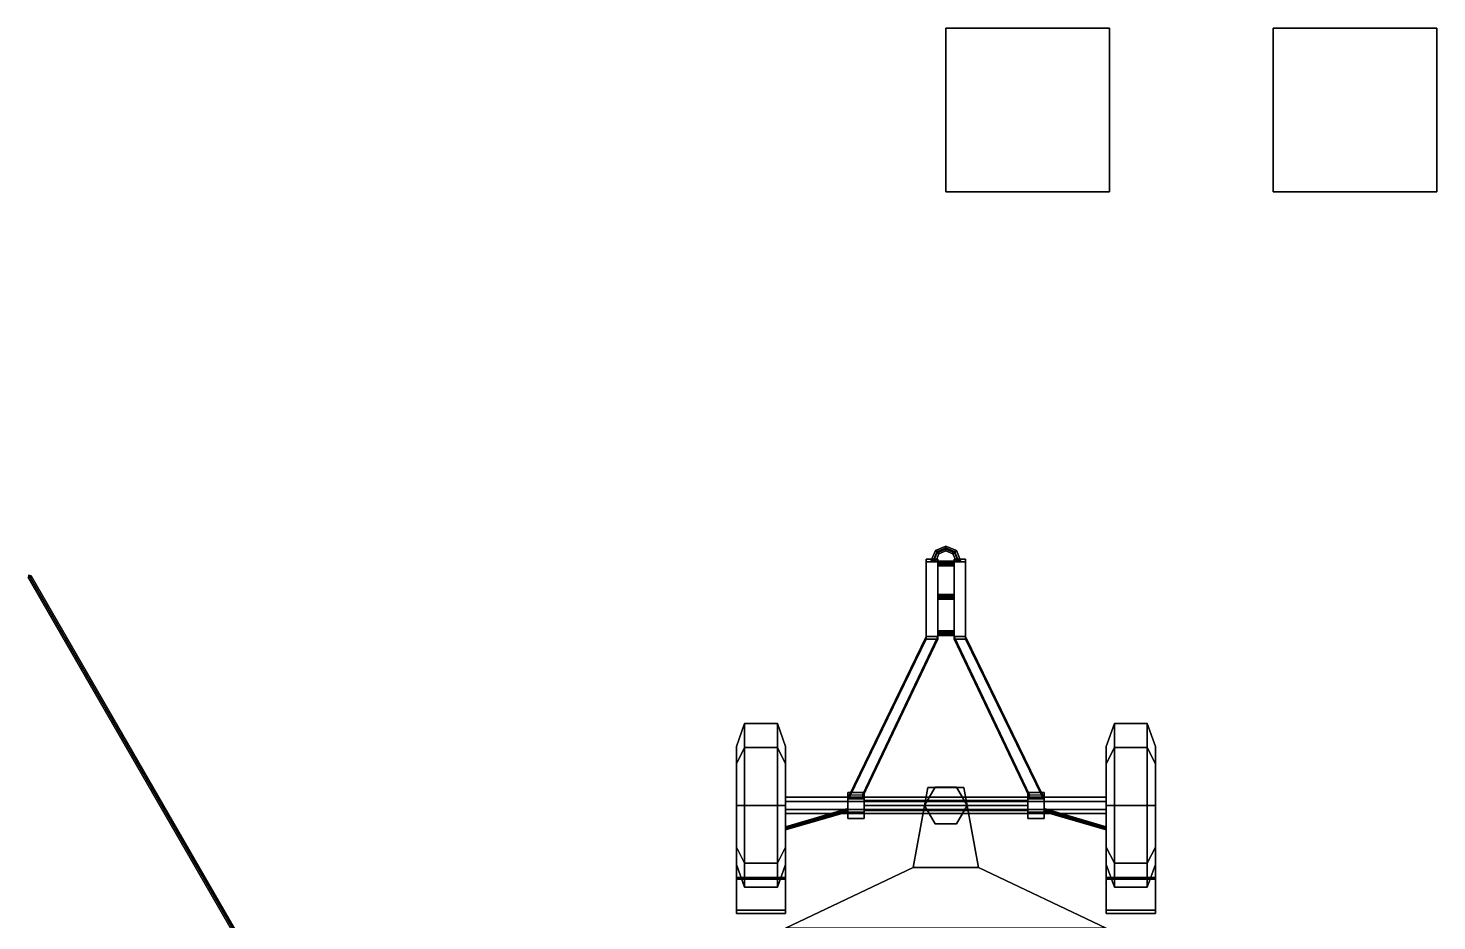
# Model space of a CAD drawing. Header units: millimetres. Extents: x -5.6 to 21, y -2.9 to 7.
# Drawn here: x -5.61 to 3, y 1.54 to 7 of the extents above; entities that cross this region are included whole.
import ezdxf

# ---------------------------------------------------------------- set-up
doc = ezdxf.new("R2010")
doc.units = ezdxf.units.MM
doc.layers.add('wheels', color=2, linetype='Continuous')

msp = doc.modelspace()

# ---------------------------------------------------------------- linework, layer by layer
for points in [[(1, 7, 1), (1, 7), (0, 7), (0, 7, 1)], [(1, 7), (1, 6), (0, 6), (0, 7)], [(0, 7), (0, 6), (0, 6, 1), (0, 7, 1)], [(0, 7, 1), (0, 6, 1), (1, 6, 1), (1, 7, 1)], [(1, 6, 1), (1, 6), (1, 7), (1, 7, 1)], [(3, 7), (3, 6), (2, 6), (2, 7)], [(2, 7), (2, 6), (3, 6), (3, 7)], [(0, 6, 1), (0, 6), (1, 6), (1, 6, 1)], [(-0.09, 3.7472, 0.0988), (-0.075, 3.7511, 0.1133), (-0.053, 3.8023, 0.0996), (-0.0636, 3.8087, 0.0824)], [(-0.075, 3.7433, 0.0843), (-0.09, 3.7472, 0.0988), (-0.0636, 3.8087, 0.0824), (-0.053, 3.7945, 0.0706)], [(-0.075, 3.7511, 0.1133), (-0.06, 3.7472, 0.0988), (-0.0424, 3.7882, 0.0878), (-0.053, 3.8023, 0.0996)], [(-0.06, 3.7472, 0.0988), (-0.075, 3.7433, 0.0843), (-0.053, 3.7945, 0.0706), (-0.0424, 3.7882, 0.0878)], [(-0.0636, 3.8087, 0.0824), (-0.053, 3.8023, 0.0996), (0, 3.8235, 0.0939), (0, 3.8341, 0.0755)], [(-0.053, 3.7945, 0.0706), (-0.0636, 3.8087, 0.0824), (0, 3.8341, 0.0755), (0, 3.8157, 0.0649)], [(-0.053, 3.8023, 0.0996), (-0.0424, 3.7882, 0.0878), (0, 3.8051, 0.0833), (0, 3.8235, 0.0939)], [(-0.0424, 3.7882, 0.0878), (-0.053, 3.7945, 0.0706), (0, 3.8157, 0.0649), (0, 3.8051, 0.0833)], [(0, 3.8341, 0.0755), (0, 3.8235, 0.0939), (0.053, 3.8023, 0.0996), (0.0636, 3.8087, 0.0824)], [(0, 3.8157, 0.0649), (0, 3.8341, 0.0755), (0.0636, 3.8087, 0.0824), (0.053, 3.7945, 0.0706)], [(0, 3.8235, 0.0939), (0, 3.8051, 0.0833), (0.0424, 3.7882, 0.0878), (0.053, 3.8023, 0.0996)], [(0, 3.8051, 0.0833), (0, 3.8157, 0.0649), (0.053, 3.7945, 0.0706), (0.0424, 3.7882, 0.0878)], [(0.053, 3.8023, 0.0996), (0.0424, 3.7882, 0.0878), (0.06, 3.7472, 0.0988), (0.075, 3.7511, 0.1133)], [(0.0424, 3.7882, 0.0878), (0.053, 3.7945, 0.0706), (0.075, 3.7433, 0.0843), (0.06, 3.7472, 0.0988)], [(0.0636, 3.8087, 0.0824), (0.053, 3.8023, 0.0996), (0.075, 3.7511, 0.1133), (0.09, 3.7472, 0.0988)], [(0.053, 3.7945, 0.0706), (0.0636, 3.8087, 0.0824), (0.09, 3.7472, 0.0988), (0.075, 3.7433, 0.0843)], [(-0.12, 3.7549, 0.1278), (-0.12, 3.2816, 0.2546), (-0.05, 3.2816, 0.2546), (-0.05, 3.7549, 0.1278)], [(-0.05, 3.7549, 0.1278), (-0.05, 3.7394, 0.0699), (-0.12, 3.7394, 0.0699), (-0.12, 3.7549, 0.1278)], [(-0.12, 3.7394, 0.0699), (-0.12, 3.2661, 0.1967), (-0.12, 3.2816, 0.2546), (-0.12, 3.7549, 0.1278)], [(-0.05, 3.7394, 0.0699), (-0.05, 3.2661, 0.1967), (-0.12, 3.2661, 0.1967), (-0.12, 3.7394, 0.0699)], [(-0.05, 3.2816, 0.2546), (-0.05, 3.2661, 0.1967), (-0.05, 3.7394, 0.0699), (-0.05, 3.7549, 0.1278)], [(0.05, 3.7317, 0.1185), (0.05, 3.7424, 0.1001), (-0.05, 3.7424, 0.1001), (-0.05, 3.7317, 0.1185)], [(0.05, 3.7424, 0.1001), (0.05, 3.724, 0.0895), (-0.05, 3.724, 0.0895), (-0.05, 3.7424, 0.1001)], [(0.05, 3.7134, 0.1079), (0.05, 3.7317, 0.1185), (-0.05, 3.7317, 0.1185), (-0.05, 3.7134, 0.1079)], [(0.05, 3.724, 0.0895), (0.05, 3.7134, 0.1079), (-0.05, 3.7134, 0.1079), (-0.05, 3.724, 0.0895)], [(0.05, 3.7549, 0.1278), (0.05, 3.2816, 0.2546), (0.12, 3.2816, 0.2546), (0.12, 3.7549, 0.1278)], [(0.12, 3.7549, 0.1278), (0.12, 3.7394, 0.0699), (0.05, 3.7394, 0.0699), (0.05, 3.7549, 0.1278)], [(0.05, 3.7394, 0.0699), (0.05, 3.2661, 0.1967), (0.05, 3.2816, 0.2546), (0.05, 3.7549, 0.1278)], [(0.12, 3.7394, 0.0699), (0.12, 3.2661, 0.1967), (0.05, 3.2661, 0.1967), (0.05, 3.7394, 0.0699)], [(0.12, 3.2816, 0.2546), (0.12, 3.2661, 0.1967), (0.12, 3.7394, 0.0699), (0.12, 3.7549, 0.1278)], [(-3.8337, 0.5683, 5.49), (-3.825, 0.5733, 5.5), (-5.605, 3.6564), (-5.6087, 3.6427)], [(-3.825, 0.5733, 5.48), (-3.8337, 0.5683, 5.49), (-5.6087, 3.6427), (-5.595, 3.639)], [(-3.825, 0.5733, 5.5), (-3.8163, 0.5783, 5.49), (-5.5913, 3.6527), (-5.605, 3.6564)], [(-3.8163, 0.5783, 5.49), (-3.825, 0.5733, 5.48), (-5.595, 3.639), (-5.5913, 3.6527)], [(0.05, 3.5289, 0.1728), (0.05, 3.5395, 0.1545), (-0.05, 3.5395, 0.1545), (-0.05, 3.5289, 0.1728)], [(0.05, 3.5395, 0.1545), (0.05, 3.5211, 0.1439), (-0.05, 3.5211, 0.1439), (-0.05, 3.5395, 0.1545)], [(0.05, 3.5105, 0.1622), (0.05, 3.5289, 0.1728), (-0.05, 3.5289, 0.1728), (-0.05, 3.5105, 0.1622)], [(0.05, 3.5211, 0.1439), (0.05, 3.5105, 0.1622), (-0.05, 3.5105, 0.1622), (-0.05, 3.5211, 0.1439)], [(-0.12, 3.2661, 0.1967), (-0.59, 2.3002, 0.4555), (-0.59, 2.3157, 0.5134), (-0.12, 3.2816, 0.2546)], [(-0.12, 3.2816, 0.2546), (-0.59, 2.3157, 0.5134), (-0.51, 2.3157, 0.5134), (-0.05, 3.2816, 0.2546)], [(-0.51, 2.3157, 0.5134), (-0.51, 2.3002, 0.4555), (-0.05, 3.2661, 0.1967), (-0.05, 3.2816, 0.2546)], [(0.05, 3.3067, 0.2324), (0.05, 3.3173, 0.214), (-0.05, 3.3173, 0.214), (-0.05, 3.3067, 0.2324)], [(0.05, 3.3173, 0.214), (0.05, 3.299, 0.2034), (-0.05, 3.299, 0.2034), (-0.05, 3.3173, 0.214)], [(0.05, 3.2884, 0.2218), (0.05, 3.3067, 0.2324), (-0.05, 3.3067, 0.2324), (-0.05, 3.2884, 0.2218)], [(0.05, 3.299, 0.2034), (0.05, 3.2884, 0.2218), (-0.05, 3.2884, 0.2218), (-0.05, 3.299, 0.2034)], [(0.05, 3.2661, 0.1967), (0.51, 2.3002, 0.4555), (0.51, 2.3157, 0.5134), (0.05, 3.2816, 0.2546)], [(0.05, 3.2816, 0.2546), (0.51, 2.3157, 0.5134), (0.59, 2.3157, 0.5134), (0.12, 3.2816, 0.2546)], [(0.59, 2.3157, 0.5134), (0.59, 2.3002, 0.4555), (0.12, 3.2661, 0.1967), (0.12, 3.2816, 0.2546)], [(-0.05, 3.2661, 0.1967), (-0.51, 2.3002, 0.4555), (-0.59, 2.3002, 0.4555), (-0.12, 3.2661, 0.1967)], [(0.12, 3.2661, 0.1967), (0.59, 2.3002, 0.4555), (0.51, 2.3002, 0.4555), (0.05, 3.2661, 0.1967)], [(-0.5, 2.29, 0.5693), (-0.5, 2.33, 0.5), (-0.6, 2.33, 0.5), (-0.6, 2.29, 0.5693)], [(-0.5, 2.33, 0.5), (-0.5, 2.29, 0.4307), (-0.6, 2.29, 0.4307), (-0.6, 2.33, 0.5)], [(-0.6, 2.21, 0.5693), (-0.6, 2.29, 0.5693), (-0.6, 2.33, 0.5), (-0.6, 2.17, 0.5)], [(-0.6, 2.17, 0.5), (-0.6, 2.33, 0.5), (-0.6, 2.29, 0.4307), (-0.6, 2.21, 0.4307)], [(-0.5, 2.17, 0.5), (-0.5, 2.33, 0.5), (-0.5, 2.29, 0.5693), (-0.5, 2.21, 0.5693)], [(-0.5, 2.21, 0.4307), (-0.5, 2.29, 0.4307), (-0.5, 2.33, 0.5), (-0.5, 2.17, 0.5)], [(-0.11, 2.36, 0.61), (-0.2, 1.87, 0.61), (-0.2, 1.87, 0.71), (-0.11, 2.36, 0.71)], [(0.11, 2.36, 0.61), (0.2, 1.87, 0.61), (-0.2, 1.87, 0.61), (-0.11, 2.36, 0.61)], [(-0.11, 2.36, 0.71), (-0.2, 1.87, 0.71), (0.2, 1.87, 0.71), (0.11, 2.36, 0.71)], [(-0.065, 2.3626, 0.41), (-0.13, 2.25, 0.41), (-0.13, 2.25, 0.61), (-0.065, 2.3626, 0.61)], [(0.13, 2.25, 0.41), (-0.13, 2.25, 0.41), (-0.065, 2.3626, 0.41), (0.065, 2.3626, 0.41)], [(0.065, 2.3626, 0.61), (-0.065, 2.3626, 0.61), (-0.13, 2.25, 0.61), (0.13, 2.25, 0.61)], [(0.11, 2.36, 0.71), (0.11, 2.36, 0.61), (-0.11, 2.36, 0.61), (-0.11, 2.36, 0.71)], [(0.065, 2.3626, 0.41), (-0.065, 2.3626, 0.41), (-0.065, 2.3626, 0.61), (0.065, 2.3626, 0.61)], [(0.13, 2.25, 0.41), (0.065, 2.3626, 0.41), (0.065, 2.3626, 0.61), (0.13, 2.25, 0.61)], [(0.2, 1.87, 0.71), (0.2, 1.87, 0.61), (0.11, 2.36, 0.61), (0.11, 2.36, 0.71)], [(0.5, 2.21, 0.5693), (0.5, 2.29, 0.5693), (0.5, 2.33, 0.5), (0.5, 2.17, 0.5)], [(0.6, 2.29, 0.5693), (0.6, 2.33, 0.5), (0.5, 2.33, 0.5), (0.5, 2.29, 0.5693)], [(0.5, 2.17, 0.5), (0.5, 2.33, 0.5), (0.5, 2.29, 0.4307), (0.5, 2.21, 0.4307)], [(0.6, 2.33, 0.5), (0.6, 2.29, 0.4307), (0.5, 2.29, 0.4307), (0.5, 2.33, 0.5)], [(0.6, 2.17, 0.5), (0.6, 2.33, 0.5), (0.6, 2.29, 0.5693), (0.6, 2.21, 0.5693)], [(0.6, 2.21, 0.4307), (0.6, 2.29, 0.4307), (0.6, 2.33, 0.5), (0.6, 2.17, 0.5)], [(-0.98, 2.25, 1.05), (-0.98, 1.81, 0.93), (-1.28, 1.81, 0.93), (-1.28, 2.25, 1.05)], [(-1.28, 2.25, 1.05), (-1.28, 1.81, 0.93), (-1.28, 1.8, 0.95), (-1.28, 2.25, 1.07)], [(-1.28, 2.25, 1.07), (-1.28, 1.8, 0.95), (-0.98, 1.8, 0.95), (-0.98, 2.25, 1.07)], [(-0.98, 2.25, 1.07), (-0.98, 2.25, 1.05), (-1.28, 2.25, 1.05), (-1.28, 2.25, 1.07)], [(-0.98, 1.8, 0.95), (-0.98, 1.81, 0.93), (-0.98, 2.25, 1.05), (-0.98, 2.25, 1.07)], [(-0.5, 2.29, 0.4307), (-0.5, 2.21, 0.4307), (-0.6, 2.21, 0.4307), (-0.6, 2.29, 0.4307)], [(-0.5, 2.29, 0.65), (-0.5, 2.29, 0.5693), (-0.6, 2.29, 0.5693), (-0.6, 2.29, 0.65)], [(-0.6, 2.29, 0.5693), (-0.6, 2.21, 0.5693), (-0.6, 2.21, 0.65), (-0.6, 2.29, 0.65)], [(-0.6, 2.29, 0.65), (-0.6, 2.21, 0.65), (-0.5, 2.21, 0.65), (-0.5, 2.29, 0.65)], [(-0.5, 2.21, 0.65), (-0.5, 2.21, 0.5693), (-0.5, 2.29, 0.5693), (-0.5, 2.29, 0.65)], [(0.5, 2.25, 0.64), (0.5, 2.28, 0.61), (-0.5, 2.28, 0.61), (-0.5, 2.25, 0.64)], [(0.5, 2.28, 0.61), (0.5, 2.25, 0.58), (-0.5, 2.25, 0.58), (-0.5, 2.28, 0.61)], [(0.5, 2.22, 0.61), (0.5, 2.25, 0.64), (-0.5, 2.25, 0.64), (-0.5, 2.22, 0.61)], [(0.5, 2.25, 0.58), (0.5, 2.22, 0.61), (-0.5, 2.22, 0.61), (-0.5, 2.25, 0.58)], [(-0.13, 2.25, 0.41), (-0.065, 2.1374, 0.41), (-0.065, 2.1374, 0.61), (-0.13, 2.25, 0.61)], [(0.065, 2.1374, 0.41), (-0.065, 2.1374, 0.41), (-0.13, 2.25, 0.41), (0.13, 2.25, 0.41)], [(0.13, 2.25, 0.61), (-0.13, 2.25, 0.61), (-0.065, 2.1374, 0.61), (0.065, 2.1374, 0.61)], [(0.065, 2.1374, 0.41), (0.13, 2.25, 0.41), (0.13, 2.25, 0.61), (0.065, 2.1374, 0.61)], [(0.6, 2.29, 0.4307), (0.6, 2.21, 0.4307), (0.5, 2.21, 0.4307), (0.5, 2.29, 0.4307)], [(0.6, 2.29, 0.65), (0.6, 2.29, 0.5693), (0.5, 2.29, 0.5693), (0.5, 2.29, 0.65)], [(0.5, 2.29, 0.5693), (0.5, 2.21, 0.5693), (0.5, 2.21, 0.65), (0.5, 2.29, 0.65)], [(0.5, 2.29, 0.65), (0.5, 2.21, 0.65), (0.6, 2.21, 0.65), (0.6, 2.29, 0.65)], [(0.6, 2.21, 0.65), (0.6, 2.21, 0.5693), (0.6, 2.29, 0.5693), (0.6, 2.29, 0.65)], [(0.98, 2.25, 1.07), (0.98, 1.8, 0.95), (1.28, 1.8, 0.95), (1.28, 2.25, 1.07)], [(0.98, 2.25, 1.05), (0.98, 1.81, 0.93), (0.98, 1.8, 0.95), (0.98, 2.25, 1.07)], [(1.28, 2.25, 1.07), (1.28, 2.25, 1.05), (0.98, 2.25, 1.05), (0.98, 2.25, 1.07)], [(1.28, 2.25, 1.05), (1.28, 1.81, 0.93), (0.98, 1.81, 0.93), (0.98, 2.25, 1.05)], [(1.28, 1.8, 0.95), (1.28, 1.81, 0.93), (1.28, 2.25, 1.05), (1.28, 2.25, 1.07)], [(-0.6, 2.2189, 0.6159), (-0.6, 2.2312, 0.6088), (-0.98, 2.1199, 1.0242), (-0.98, 2.1076, 1.0313)], [(-0.6, 2.2312, 0.6088), (-0.6, 2.2241, 0.5966), (-0.98, 2.1128, 1.0119), (-0.98, 2.1199, 1.0242)], [(-0.6, 2.2241, 0.5966), (-0.6, 2.2119, 0.6037), (-0.98, 2.1006, 1.019), (-0.98, 2.1128, 1.0119)], [(-0.6, 2.2119, 0.6037), (-0.6, 2.2189, 0.6159), (-0.98, 2.1076, 1.0313), (-0.98, 2.1006, 1.019)], [(-0.5, 2.17, 0.5), (-0.5, 2.21, 0.5693), (-0.6, 2.21, 0.5693), (-0.6, 2.17, 0.5)], [(-0.5, 2.21, 0.4307), (-0.5, 2.17, 0.5), (-0.6, 2.17, 0.5), (-0.6, 2.21, 0.4307)], [(-0.6, 2.21, 0.65), (-0.6, 2.21, 0.5693), (-0.5, 2.21, 0.5693), (-0.5, 2.21, 0.65)], [(0.6, 2.17, 0.5), (0.6, 2.21, 0.5693), (0.5, 2.21, 0.5693), (0.5, 2.17, 0.5)], [(0.6, 2.21, 0.4307), (0.6, 2.17, 0.5), (0.5, 2.17, 0.5), (0.5, 2.21, 0.4307)], [(0.5, 2.21, 0.65), (0.5, 2.21, 0.5693), (0.6, 2.21, 0.5693), (0.6, 2.21, 0.65)], [(0.6, 2.2241, 0.5966), (0.6, 2.2312, 0.6088), (0.98, 2.1199, 1.0242), (0.98, 2.1128, 1.0119)], [(0.6, 2.2312, 0.6088), (0.6, 2.2189, 0.6159), (0.98, 2.1076, 1.0313), (0.98, 2.1199, 1.0242)], [(0.6, 2.2119, 0.6037), (0.6, 2.2241, 0.5966), (0.98, 2.1128, 1.0119), (0.98, 2.1006, 1.019)], [(0.6, 2.2189, 0.6159), (0.6, 2.2119, 0.6037), (0.98, 2.1006, 1.019), (0.98, 2.1076, 1.0313)], [(-0.065, 2.1374, 0.41), (0.065, 2.1374, 0.41), (0.065, 2.1374, 0.61), (-0.065, 2.1374, 0.61)], [(-0.98, 1.81, 0.93), (-0.98, 1.61, 0.5), (-1.28, 1.61, 0.5), (-1.28, 1.81, 0.93)], [(-1.28, 1.81, 0.93), (-1.28, 1.61, 0.5), (-1.28, 1.59, 0.5), (-1.28, 1.8, 0.95)], [(-0.2, 1.87, 0.61), (-0.98, 1.5, 0.45), (-0.98, 1.5, 0.55), (-0.2, 1.87, 0.71)], [(0.2, 1.87, 0.61), (0.98, 1.5, 0.45), (-0.98, 1.5, 0.45), (-0.2, 1.87, 0.61)], [(-0.2, 1.87, 0.71), (-0.98, 1.5, 0.55), (0.98, 1.5, 0.55), (0.2, 1.87, 0.71)], [(-0.98, 1.59, 0.5), (-0.98, 1.61, 0.5), (-0.98, 1.81, 0.93), (-0.98, 1.8, 0.95)], [(0.98, 1.5, 0.55), (0.98, 1.5, 0.45), (0.2, 1.87, 0.61), (0.2, 1.87, 0.71)], [(0.98, 1.81, 0.93), (0.98, 1.61, 0.5), (0.98, 1.59, 0.5), (0.98, 1.8, 0.95)], [(1.28, 1.81, 0.93), (1.28, 1.61, 0.5), (0.98, 1.61, 0.5), (0.98, 1.81, 0.93)], [(1.28, 1.59, 0.5), (1.28, 1.61, 0.5), (1.28, 1.81, 0.93), (1.28, 1.8, 0.95)], [(-1.28, 1.8, 0.95), (-1.28, 1.59, 0.5), (-0.98, 1.59, 0.5), (-0.98, 1.8, 0.95)], [(0.98, 1.8, 0.95), (0.98, 1.59, 0.5), (1.28, 1.59, 0.5), (1.28, 1.8, 0.95)], [(-1.28, 1.61, 0.5), (-1.28, 1.61, 0.23), (-1.28, 1.59, 0.23), (-1.28, 1.59, 0.5)], [(-0.98, 1.61, 0.5), (-0.98, 1.61, 0.23), (-1.28, 1.61, 0.23), (-1.28, 1.61, 0.5)], [(-1.28, 1.59, 0.23), (-1.28, 1.61, 0.23), (-0.98, 1.61, 0.23), (-0.98, 1.59, 0.23)], [(-1.28, 1.59, 0.5), (-1.28, 1.59, 0.23), (-0.98, 1.59, 0.23), (-0.98, 1.59, 0.5)], [(-0.98, 1.59, 0.23), (-0.98, 1.61, 0.23), (-0.98, 1.61, 0.5), (-0.98, 1.59, 0.5)], [(0.98, 1.61, 0.5), (0.98, 1.61, 0.23), (0.98, 1.59, 0.23), (0.98, 1.59, 0.5)], [(1.28, 1.61, 0.5), (1.28, 1.61, 0.23), (0.98, 1.61, 0.23), (0.98, 1.61, 0.5)], [(0.98, 1.59, 0.23), (0.98, 1.61, 0.23), (1.28, 1.61, 0.23), (1.28, 1.59, 0.23)], [(0.98, 1.59, 0.5), (0.98, 1.59, 0.23), (1.28, 1.59, 0.23), (1.28, 1.59, 0.5)], [(1.28, 1.59, 0.23), (1.28, 1.61, 0.23), (1.28, 1.61, 0.5), (1.28, 1.59, 0.5)]]:
    msp.add_3dface(points)
at = {"layer": 'wheels'}
for points in [[(-1.23, 2.6036, 0.8536), (-1.23, 2.75, 0.5), (-1.28, 2.61, 0.5), (-1.28, 2.5046, 0.7546)], [(-1.23, 2.75, 0.5), (-1.23, 2.6036, 0.1464), (-1.28, 2.5046, 0.2454), (-1.28, 2.61, 0.5)], [(-1.03, 2.6036, 0.8536), (-1.03, 2.75, 0.5), (-1.23, 2.75, 0.5), (-1.23, 2.6036, 0.8536)], [(-1.03, 2.75, 0.5), (-1.03, 2.6036, 0.1464), (-1.23, 2.6036, 0.1464), (-1.23, 2.75, 0.5)], [(-1.03, 2.75, 0.5), (-1.03, 2.6036, 0.8536), (-0.98, 2.5046, 0.7546), (-0.98, 2.61, 0.5)], [(-1.03, 2.6036, 0.1464), (-1.03, 2.75, 0.5), (-0.98, 2.61, 0.5), (-0.98, 2.5046, 0.2454)], [(1.03, 2.75, 0.5), (1.03, 2.6036, 0.1464), (0.98, 2.5046, 0.2454), (0.98, 2.61, 0.5)], [(1.03, 2.6036, 0.8536), (1.03, 2.75, 0.5), (0.98, 2.61, 0.5), (0.98, 2.5046, 0.7546)], [(1.23, 2.75, 0.5), (1.23, 2.6036, 0.1464), (1.03, 2.6036, 0.1464), (1.03, 2.75, 0.5)], [(1.23, 2.6036, 0.8536), (1.23, 2.75, 0.5), (1.03, 2.75, 0.5), (1.03, 2.6036, 0.8536)], [(1.23, 2.6036, 0.1464), (1.23, 2.75, 0.5), (1.28, 2.61, 0.5), (1.28, 2.5046, 0.2454)], [(1.23, 2.75, 0.5), (1.23, 2.6036, 0.8536), (1.28, 2.5046, 0.7546), (1.28, 2.61, 0.5)], [(-1.28, 2.25, 0.86), (-1.28, 2.5046, 0.7546), (-1.28, 2.61, 0.5), (-1.28, 1.9954, 0.7546)], [(-1.28, 1.9954, 0.7546), (-1.28, 2.61, 0.5), (-1.28, 2.5046, 0.2454), (-1.28, 1.89, 0.5)], [(-1.23, 2.25, 1), (-1.23, 2.6036, 0.8536), (-1.28, 2.5046, 0.7546), (-1.28, 2.25, 0.86)], [(-1.23, 2.6036, 0.1464), (-1.23, 2.25), (-1.28, 2.25, 0.14), (-1.28, 2.5046, 0.2454)], [(-1.03, 2.25, 1), (-1.03, 2.6036, 0.8536), (-1.23, 2.6036, 0.8536), (-1.23, 2.25, 1)], [(-1.03, 2.6036, 0.1464), (-1.03, 2.25), (-1.23, 2.25), (-1.23, 2.6036, 0.1464)], [(-1.03, 2.6036, 0.8536), (-1.03, 2.25, 1), (-0.98, 2.25, 0.86), (-0.98, 2.5046, 0.7546)], [(-1.03, 2.25), (-1.03, 2.6036, 0.1464), (-0.98, 2.5046, 0.2454), (-0.98, 2.25, 0.14)], [(-0.98, 2.61, 0.5), (-0.98, 1.9954, 0.2454), (-0.98, 2.25, 0.14), (-0.98, 2.5046, 0.2454)], [(-0.98, 2.5046, 0.7546), (-0.98, 1.89, 0.5), (-0.98, 1.9954, 0.2454), (-0.98, 2.61, 0.5)], [(0.98, 1.9954, 0.7546), (0.98, 2.61, 0.5), (0.98, 2.5046, 0.2454), (0.98, 1.89, 0.5)], [(0.98, 2.25, 0.86), (0.98, 2.5046, 0.7546), (0.98, 2.61, 0.5), (0.98, 1.9954, 0.7546)], [(1.03, 2.6036, 0.1464), (1.03, 2.25), (0.98, 2.25, 0.14), (0.98, 2.5046, 0.2454)], [(1.03, 2.25, 1), (1.03, 2.6036, 0.8536), (0.98, 2.5046, 0.7546), (0.98, 2.25, 0.86)], [(1.23, 2.6036, 0.1464), (1.23, 2.25), (1.03, 2.25), (1.03, 2.6036, 0.1464)], [(1.23, 2.25, 1), (1.23, 2.6036, 0.8536), (1.03, 2.6036, 0.8536), (1.03, 2.25, 1)], [(1.23, 2.25), (1.23, 2.6036, 0.1464), (1.28, 2.5046, 0.2454), (1.28, 2.25, 0.14)], [(1.23, 2.6036, 0.8536), (1.23, 2.25, 1), (1.28, 2.25, 0.86), (1.28, 2.5046, 0.7546)], [(1.28, 2.5046, 0.7546), (1.28, 1.89, 0.5), (1.28, 1.9954, 0.2454), (1.28, 2.61, 0.5)], [(1.28, 2.61, 0.5), (1.28, 1.9954, 0.2454), (1.28, 2.25, 0.14), (1.28, 2.5046, 0.2454)], [(-1.28, 1.89, 0.5), (-1.28, 2.5046, 0.2454), (-1.28, 2.25, 0.14), (-1.28, 1.9954, 0.2454)], [(-0.98, 2.25, 0.86), (-0.98, 1.9954, 0.7546), (-0.98, 1.89, 0.5), (-0.98, 2.5046, 0.7546)], [(0.98, 1.89, 0.5), (0.98, 2.5046, 0.2454), (0.98, 2.25, 0.14), (0.98, 1.9954, 0.2454)], [(1.28, 2.25, 0.86), (1.28, 1.9954, 0.7546), (1.28, 1.89, 0.5), (1.28, 2.5046, 0.7546)], [(-1.23, 1.8964, 0.8536), (-1.23, 2.25, 1), (-1.28, 2.25, 0.86), (-1.28, 1.9954, 0.7546)], [(-1.23, 2.25), (-1.23, 1.8964, 0.1464), (-1.28, 1.9954, 0.2454), (-1.28, 2.25, 0.14)], [(-1.03, 1.8964, 0.8536), (-1.03, 2.25, 1), (-1.23, 2.25, 1), (-1.23, 1.8964, 0.8536)], [(-1.03, 2.25), (-1.03, 1.8964, 0.1464), (-1.23, 1.8964, 0.1464), (-1.23, 2.25)], [(-1.03, 2.25, 1), (-1.03, 1.8964, 0.8536), (-0.98, 1.9954, 0.7546), (-0.98, 2.25, 0.86)], [(-1.03, 1.8964, 0.1464), (-1.03, 2.25), (-0.98, 2.25, 0.14), (-0.98, 1.9954, 0.2454)], [(0.98, 2.275, 0.5433), (0.98, 2.3, 0.5), (-0.98, 2.3, 0.5), (-0.98, 2.275, 0.5433)], [(0.98, 2.3, 0.5), (0.98, 2.275, 0.4567), (-0.98, 2.275, 0.4567), (-0.98, 2.3, 0.5)], [(0.98, 2.225, 0.5433), (0.98, 2.275, 0.5433), (-0.98, 2.275, 0.5433), (-0.98, 2.225, 0.5433)], [(0.98, 2.275, 0.4567), (0.98, 2.225, 0.4567), (-0.98, 2.225, 0.4567), (-0.98, 2.275, 0.4567)], [(1.03, 2.25), (1.03, 1.8964, 0.1464), (0.98, 1.9954, 0.2454), (0.98, 2.25, 0.14)], [(1.03, 1.8964, 0.8536), (1.03, 2.25, 1), (0.98, 2.25, 0.86), (0.98, 1.9954, 0.7546)], [(1.23, 2.25), (1.23, 1.8964, 0.1464), (1.03, 1.8964, 0.1464), (1.03, 2.25)], [(1.23, 1.8964, 0.8536), (1.23, 2.25, 1), (1.03, 2.25, 1), (1.03, 1.8964, 0.8536)], [(1.23, 1.8964, 0.1464), (1.23, 2.25), (1.28, 2.25, 0.14), (1.28, 1.9954, 0.2454)], [(1.23, 2.25, 1), (1.23, 1.8964, 0.8536), (1.28, 1.9954, 0.7546), (1.28, 2.25, 0.86)], [(0.98, 2.2, 0.5), (0.98, 2.225, 0.5433), (-0.98, 2.225, 0.5433), (-0.98, 2.2, 0.5)], [(0.98, 2.225, 0.4567), (0.98, 2.2, 0.5), (-0.98, 2.2, 0.5), (-0.98, 2.225, 0.4567)], [(-1.23, 1.75, 0.5), (-1.23, 1.8964, 0.8536), (-1.28, 1.9954, 0.7546), (-1.28, 1.89, 0.5)], [(-1.23, 1.8964, 0.1464), (-1.23, 1.75, 0.5), (-1.28, 1.89, 0.5), (-1.28, 1.9954, 0.2454)], [(-1.03, 1.8964, 0.8536), (-1.03, 1.75, 0.5), (-0.98, 1.89, 0.5), (-0.98, 1.9954, 0.7546)], [(-1.03, 1.75, 0.5), (-1.03, 1.8964, 0.1464), (-0.98, 1.9954, 0.2454), (-0.98, 1.89, 0.5)], [(1.03, 1.8964, 0.1464), (1.03, 1.75, 0.5), (0.98, 1.89, 0.5), (0.98, 1.9954, 0.2454)], [(1.03, 1.75, 0.5), (1.03, 1.8964, 0.8536), (0.98, 1.9954, 0.7546), (0.98, 1.89, 0.5)], [(1.23, 1.75, 0.5), (1.23, 1.8964, 0.1464), (1.28, 1.9954, 0.2454), (1.28, 1.89, 0.5)], [(1.23, 1.8964, 0.8536), (1.23, 1.75, 0.5), (1.28, 1.89, 0.5), (1.28, 1.9954, 0.7546)], [(-1.03, 1.75, 0.5), (-1.03, 1.8964, 0.8536), (-1.23, 1.8964, 0.8536), (-1.23, 1.75, 0.5)], [(-1.03, 1.8964, 0.1464), (-1.03, 1.75, 0.5), (-1.23, 1.75, 0.5), (-1.23, 1.8964, 0.1464)], [(1.23, 1.8964, 0.1464), (1.23, 1.75, 0.5), (1.03, 1.75, 0.5), (1.03, 1.8964, 0.1464)], [(1.23, 1.75, 0.5), (1.23, 1.8964, 0.8536), (1.03, 1.8964, 0.8536), (1.03, 1.75, 0.5)]]:
    msp.add_3dface(points, dxfattribs=at)

doc.saveas('drawing.dxf')
